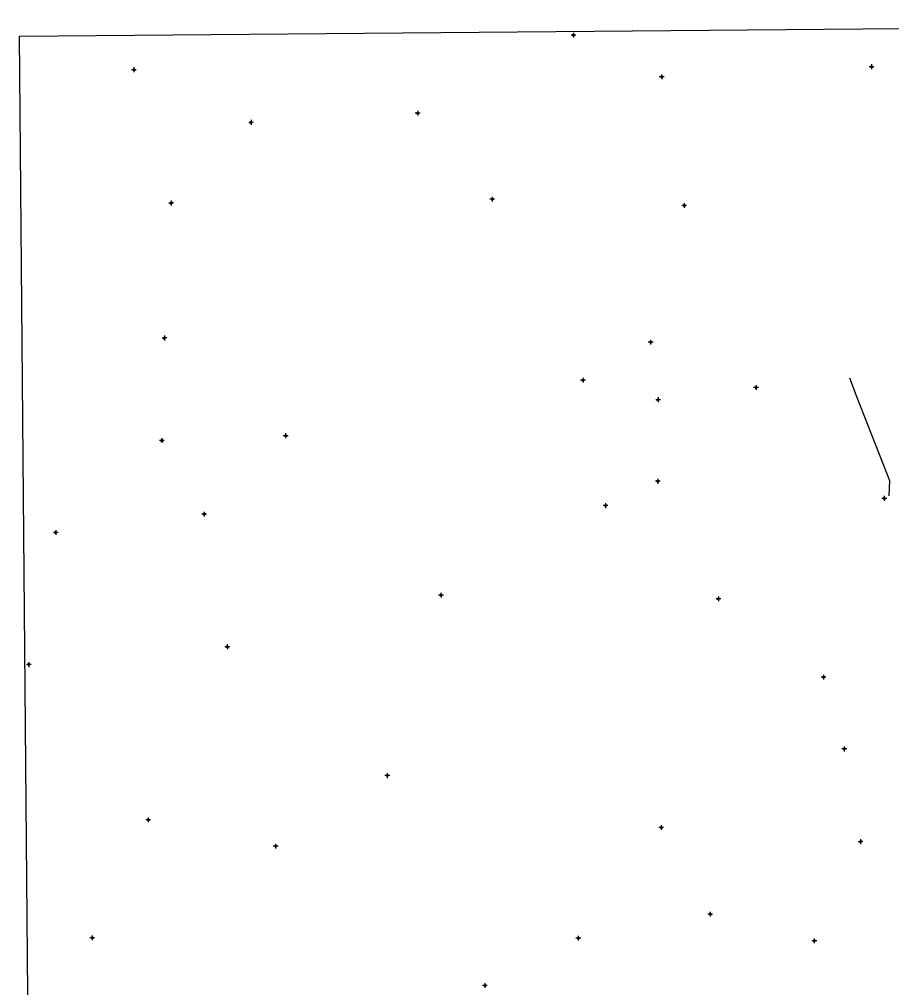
# Model space of a CAD drawing. Extents: x 551068 to 551573, y 1837995 to 1838500.
# Drawn here: x 551068.3 to 551296.2, y 1838246.8 to 1838499.6 of the extents above; entities that cross this region are included whole.
import ezdxf

# ---------------------------------------------------------------- set-up
doc = ezdxf.new("R2010")
doc.units = 0
for name, color, linetype in [('Level 11', 7, 'Continuous'), ('Level 34', 7, 'Continuous'), ('Level 63', 7, 'Continuous')]:
    doc.layers.add(name, color=color, linetype=linetype)

msp = doc.modelspace()

# ---------------------------------------------------------------- linework, layer by layer
at = {"layer": 'Level 11'}
for p, q in [((551212.57, 1838495.45), (551212.25, 1838495.44)), ((551212.57, 1838495.45), (551212.25, 1838495.44)), ((551212.57, 1838495.45), (551212.25, 1838495.44)), ((551212.88, 1838495.76), (551212.57, 1838495.45)), ((551212.88, 1838495.76), (551212.57, 1838495.45)), ((551212.88, 1838495.76), (551212.57, 1838495.45)), ((551212.57, 1838495.45), (551212.88, 1838495.14)), ((551212.57, 1838495.45), (551212.88, 1838495.14)), ((551212.57, 1838495.45), (551212.88, 1838495.14)), ((551212.87, 1838496.07), (551212.88, 1838495.76)), ((551212.87, 1838496.07), (551212.88, 1838495.76)), ((551212.87, 1838496.07), (551212.88, 1838495.76)), ((551213.19, 1838495.45), (551212.88, 1838495.76)), ((551213.19, 1838495.45), (551212.88, 1838495.76)), ((551213.19, 1838495.45), (551212.88, 1838495.76)), ((551212.88, 1838495.14), (551213.19, 1838495.45)), ((551212.88, 1838495.14), (551213.19, 1838495.45)), ((551212.88, 1838495.14), (551213.19, 1838495.45)), ((551212.88, 1838495.14), (551212.89, 1838494.83)), ((551212.88, 1838495.14), (551212.89, 1838494.83)), ((551212.88, 1838495.14), (551212.89, 1838494.83)), ((551213.51, 1838495.46), (551213.19, 1838495.45)), ((551213.51, 1838495.46), (551213.19, 1838495.45)), ((551213.51, 1838495.46), (551213.19, 1838495.45)), ((551097.87, 1838486.46), (551097.56, 1838486.45)), ((551097.87, 1838486.46), (551097.56, 1838486.45)), ((551097.87, 1838486.46), (551097.56, 1838486.45)), ((551098.17, 1838486.77), (551097.87, 1838486.46)), ((551098.17, 1838486.77), (551097.87, 1838486.46)), ((551098.17, 1838486.77), (551097.87, 1838486.46)), ((551097.87, 1838486.46), (551098.18, 1838486.15)), ((551097.87, 1838486.46), (551098.18, 1838486.15)), ((551097.87, 1838486.46), (551098.18, 1838486.15)), ((551098.17, 1838487.09), (551098.17, 1838486.77)), ((551098.17, 1838487.09), (551098.17, 1838486.77)), ((551098.17, 1838487.09), (551098.17, 1838486.77)), ((551098.49, 1838486.46), (551098.17, 1838486.77)), ((551098.49, 1838486.46), (551098.17, 1838486.77)), ((551098.49, 1838486.46), (551098.17, 1838486.77)), ((551098.18, 1838486.15), (551098.49, 1838486.46)), ((551098.18, 1838486.15), (551098.49, 1838486.46)), ((551098.18, 1838486.15), (551098.49, 1838486.46)), ((551098.8, 1838486.47), (551098.49, 1838486.46)), ((551098.8, 1838486.47), (551098.49, 1838486.46)), ((551098.8, 1838486.47), (551098.49, 1838486.46)), ((551290.37, 1838487.24), (551290.06, 1838487.24)), ((551290.37, 1838487.24), (551290.06, 1838487.24)), ((551290.37, 1838487.24), (551290.06, 1838487.24)), ((551290.68, 1838487.55), (551290.37, 1838487.24)), ((551290.68, 1838487.55), (551290.37, 1838487.24)), ((551290.68, 1838487.55), (551290.37, 1838487.24)), ((551290.37, 1838487.24), (551290.69, 1838486.93)), ((551290.37, 1838487.24), (551290.69, 1838486.93)), ((551290.37, 1838487.24), (551290.69, 1838486.93)), ((551290.68, 1838487.87), (551290.68, 1838487.55)), ((551290.68, 1838487.87), (551290.68, 1838487.55)), ((551290.68, 1838487.87), (551290.68, 1838487.55)), ((551290.99, 1838487.24), (551290.68, 1838487.55)), ((551290.99, 1838487.24), (551290.68, 1838487.55)), ((551290.99, 1838487.24), (551290.68, 1838487.55)), ((551290.69, 1838486.93), (551290.99, 1838487.24)), ((551290.69, 1838486.93), (551290.99, 1838487.24)), ((551290.69, 1838486.93), (551290.99, 1838487.24)), ((551290.69, 1838486.93), (551290.69, 1838486.61)), ((551290.69, 1838486.93), (551290.69, 1838486.61)), ((551290.69, 1838486.93), (551290.69, 1838486.61)), ((551291.3, 1838487.25), (551290.99, 1838487.24)), ((551291.3, 1838487.25), (551290.99, 1838487.24)), ((551291.3, 1838487.25), (551290.99, 1838487.24)), ((551098.18, 1838486.15), (551098.18, 1838485.83)), ((551098.18, 1838486.15), (551098.18, 1838485.83)), ((551098.18, 1838486.15), (551098.18, 1838485.83)), ((551235.59, 1838484.59), (551235.28, 1838484.59)), ((551235.59, 1838484.59), (551235.28, 1838484.59)), ((551235.59, 1838484.59), (551235.28, 1838484.59)), ((551235.9, 1838484.9), (551235.59, 1838484.59)), ((551235.9, 1838484.9), (551235.59, 1838484.59)), ((551235.9, 1838484.9), (551235.59, 1838484.59)), ((551235.59, 1838484.59), (551235.9, 1838484.28)), ((551235.59, 1838484.59), (551235.9, 1838484.28)), ((551235.59, 1838484.59), (551235.9, 1838484.28)), ((551235.89, 1838485.21), (551235.9, 1838484.9)), ((551235.89, 1838485.21), (551235.9, 1838484.9)), ((551235.89, 1838485.21), (551235.9, 1838484.9)), ((551236.21, 1838484.6), (551235.9, 1838484.9)), ((551236.21, 1838484.6), (551235.9, 1838484.9)), ((551236.21, 1838484.6), (551235.9, 1838484.9)), ((551235.9, 1838484.28), (551236.21, 1838484.6)), ((551235.9, 1838484.28), (551236.21, 1838484.6)), ((551235.9, 1838484.28), (551236.21, 1838484.6)), ((551235.9, 1838484.28), (551235.9, 1838483.97)), ((551235.9, 1838484.28), (551235.9, 1838483.97)), ((551235.9, 1838484.28), (551235.9, 1838483.97)), ((551236.52, 1838484.6), (551236.21, 1838484.6)), ((551236.52, 1838484.6), (551236.21, 1838484.6)), ((551236.52, 1838484.6), (551236.21, 1838484.6)), ((551171.94, 1838475.15), (551171.62, 1838475.14)), ((551171.94, 1838475.15), (551171.62, 1838475.14)), ((551171.94, 1838475.15), (551171.62, 1838475.14)), ((551172.24, 1838475.46), (551171.94, 1838475.15)), ((551172.24, 1838475.46), (551171.94, 1838475.15)), ((551172.24, 1838475.46), (551171.94, 1838475.15)), ((551171.94, 1838475.15), (551172.25, 1838474.84)), ((551171.94, 1838475.15), (551172.25, 1838474.84)), ((551171.94, 1838475.15), (551172.25, 1838474.84)), ((551172.24, 1838475.78), (551172.24, 1838475.46)), ((551172.24, 1838475.78), (551172.24, 1838475.46)), ((551172.24, 1838475.78), (551172.24, 1838475.46)), ((551172.56, 1838475.15), (551172.24, 1838475.46)), ((551172.56, 1838475.15), (551172.24, 1838475.46)), ((551172.56, 1838475.15), (551172.24, 1838475.46)), ((551172.25, 1838474.84), (551172.56, 1838475.15)), ((551172.25, 1838474.84), (551172.56, 1838475.15)), ((551172.25, 1838474.84), (551172.56, 1838475.15)), ((551172.25, 1838474.84), (551172.25, 1838474.52)), ((551172.25, 1838474.84), (551172.25, 1838474.52)), ((551172.25, 1838474.84), (551172.25, 1838474.52)), ((551172.88, 1838475.16), (551172.56, 1838475.15)), ((551172.88, 1838475.16), (551172.56, 1838475.15)), ((551172.88, 1838475.16), (551172.56, 1838475.15)), ((551128.47, 1838472.73), (551128.15, 1838472.72)), ((551128.47, 1838472.73), (551128.15, 1838472.72)), ((551128.47, 1838472.73), (551128.15, 1838472.72)), ((551128.78, 1838473.04), (551128.47, 1838472.73)), ((551128.78, 1838473.04), (551128.47, 1838472.73)), ((551128.78, 1838473.04), (551128.47, 1838472.73)), ((551128.47, 1838472.73), (551128.78, 1838472.42)), ((551128.47, 1838472.73), (551128.78, 1838472.42)), ((551128.47, 1838472.73), (551128.78, 1838472.42)), ((551128.77, 1838473.36), (551128.78, 1838473.04)), ((551128.77, 1838473.36), (551128.78, 1838473.04)), ((551128.77, 1838473.36), (551128.78, 1838473.04)), ((551129.09, 1838472.73), (551128.78, 1838473.04)), ((551129.09, 1838472.73), (551128.78, 1838473.04)), ((551129.09, 1838472.73), (551128.78, 1838473.04)), ((551128.78, 1838472.42), (551129.09, 1838472.73)), ((551128.78, 1838472.42), (551129.09, 1838472.73)), ((551128.78, 1838472.42), (551129.09, 1838472.73)), ((551128.78, 1838472.42), (551128.78, 1838472.1)), ((551128.78, 1838472.42), (551128.78, 1838472.1)), ((551128.78, 1838472.42), (551128.78, 1838472.1)), ((551129.41, 1838472.74), (551129.09, 1838472.73)), ((551129.41, 1838472.74), (551129.09, 1838472.73)), ((551129.41, 1838472.74), (551129.09, 1838472.73)), ((551107.61, 1838451.69), (551107.3, 1838451.69)), ((551107.61, 1838451.69), (551107.3, 1838451.69)), ((551107.61, 1838451.69), (551107.3, 1838451.69)), ((551107.91, 1838452), (551107.61, 1838451.69)), ((551107.91, 1838452), (551107.61, 1838451.69)), ((551107.91, 1838452), (551107.61, 1838451.69)), ((551107.61, 1838451.69), (551107.92, 1838451.38)), ((551107.61, 1838451.69), (551107.92, 1838451.38)), ((551107.61, 1838451.69), (551107.92, 1838451.38)), ((551107.91, 1838452.32), (551107.91, 1838452)), ((551107.91, 1838452.32), (551107.91, 1838452)), ((551107.91, 1838452.32), (551107.91, 1838452)), ((551108.23, 1838451.7), (551107.91, 1838452)), ((551108.23, 1838451.7), (551107.91, 1838452)), ((551108.23, 1838451.7), (551107.91, 1838452)), ((551107.92, 1838451.38), (551108.23, 1838451.7)), ((551107.92, 1838451.38), (551108.23, 1838451.7)), ((551107.92, 1838451.38), (551108.23, 1838451.7)), ((551107.92, 1838451.38), (551107.92, 1838451.06)), ((551107.92, 1838451.38), (551107.92, 1838451.06)), ((551107.92, 1838451.38), (551107.92, 1838451.06)), ((551108.54, 1838451.7), (551108.23, 1838451.7)), ((551108.54, 1838451.7), (551108.23, 1838451.7)), ((551108.54, 1838451.7), (551108.23, 1838451.7)), ((551191.37, 1838452.67), (551191.05, 1838452.67)), ((551191.37, 1838452.67), (551191.05, 1838452.67)), ((551191.37, 1838452.67), (551191.05, 1838452.67)), ((551191.68, 1838452.98), (551191.37, 1838452.67)), ((551191.68, 1838452.98), (551191.37, 1838452.67)), ((551191.68, 1838452.98), (551191.37, 1838452.67)), ((551191.37, 1838452.67), (551191.68, 1838452.37)), ((551191.37, 1838452.67), (551191.68, 1838452.37)), ((551191.37, 1838452.67), (551191.68, 1838452.37)), ((551191.67, 1838453.29), (551191.68, 1838452.98)), ((551191.67, 1838453.29), (551191.68, 1838452.98)), ((551191.67, 1838453.29), (551191.68, 1838452.98)), ((551191.99, 1838452.68), (551191.68, 1838452.98)), ((551191.99, 1838452.68), (551191.68, 1838452.98)), ((551191.99, 1838452.68), (551191.68, 1838452.98)), ((551191.68, 1838452.37), (551191.99, 1838452.68)), ((551191.68, 1838452.37), (551191.99, 1838452.68)), ((551191.68, 1838452.37), (551191.99, 1838452.68)), ((551191.68, 1838452.37), (551191.68, 1838452.06)), ((551191.68, 1838452.37), (551191.68, 1838452.06)), ((551191.68, 1838452.37), (551191.68, 1838452.06)), ((551192.31, 1838452.68), (551191.99, 1838452.68)), ((551192.31, 1838452.68), (551191.99, 1838452.68)), ((551192.31, 1838452.68), (551191.99, 1838452.68)), ((551241.47, 1838451.06), (551241.15, 1838451.06)), ((551241.47, 1838451.06), (551241.15, 1838451.06)), ((551241.47, 1838451.06), (551241.15, 1838451.06)), ((551241.78, 1838451.37), (551241.47, 1838451.06)), ((551241.78, 1838451.37), (551241.47, 1838451.06)), ((551241.78, 1838451.37), (551241.47, 1838451.06)), ((551241.47, 1838451.06), (551241.78, 1838450.75)), ((551241.47, 1838451.06), (551241.78, 1838450.75)), ((551241.47, 1838451.06), (551241.78, 1838450.75)), ((551241.78, 1838451.69), (551241.78, 1838451.37)), ((551241.78, 1838451.69), (551241.78, 1838451.37)), ((551241.78, 1838451.69), (551241.78, 1838451.37)), ((551242.09, 1838451.07), (551241.78, 1838451.37)), ((551242.09, 1838451.07), (551241.78, 1838451.37)), ((551242.09, 1838451.07), (551241.78, 1838451.37)), ((551241.78, 1838450.75), (551242.09, 1838451.07)), ((551241.78, 1838450.75), (551242.09, 1838451.07)), ((551241.78, 1838450.75), (551242.09, 1838451.07)), ((551242.41, 1838451.07), (551242.09, 1838451.07)), ((551242.41, 1838451.07), (551242.09, 1838451.07)), ((551242.41, 1838451.07), (551242.09, 1838451.07)), ((551241.78, 1838450.75), (551241.79, 1838450.43)), ((551241.78, 1838450.75), (551241.79, 1838450.43)), ((551241.78, 1838450.75), (551241.79, 1838450.43)), ((551105.85, 1838416.48), (551105.53, 1838416.48)), ((551105.85, 1838416.48), (551105.53, 1838416.48)), ((551105.85, 1838416.48), (551105.53, 1838416.48)), ((551106.15, 1838416.8), (551105.85, 1838416.48)), ((551106.15, 1838416.8), (551105.85, 1838416.48)), ((551106.15, 1838416.8), (551105.85, 1838416.48)), ((551105.85, 1838416.48), (551106.16, 1838416.18)), ((551105.85, 1838416.48), (551106.16, 1838416.18)), ((551105.85, 1838416.48), (551106.16, 1838416.18)), ((551106.15, 1838417.12), (551106.15, 1838416.8)), ((551106.15, 1838417.12), (551106.15, 1838416.8)), ((551106.15, 1838417.12), (551106.15, 1838416.8)), ((551106.47, 1838416.49), (551106.15, 1838416.8)), ((551106.47, 1838416.49), (551106.15, 1838416.8)), ((551106.47, 1838416.49), (551106.15, 1838416.8)), ((551106.16, 1838416.18), (551106.47, 1838416.49)), ((551106.16, 1838416.18), (551106.47, 1838416.49)), ((551106.16, 1838416.18), (551106.47, 1838416.49)), ((551106.16, 1838416.18), (551106.16, 1838415.86)), ((551106.16, 1838416.18), (551106.16, 1838415.86)), ((551106.16, 1838416.18), (551106.16, 1838415.86)), ((551106.79, 1838416.49), (551106.47, 1838416.49)), ((551106.79, 1838416.49), (551106.47, 1838416.49)), ((551106.79, 1838416.49), (551106.47, 1838416.49)), ((551233.01, 1838415.72), (551232.7, 1838415.4)), ((551233.01, 1838415.72), (551232.7, 1838415.4)), ((551233.01, 1838415.72), (551232.7, 1838415.4)), ((551233.01, 1838416.03), (551233.01, 1838415.72)), ((551233.01, 1838416.03), (551233.01, 1838415.72)), ((551233.01, 1838416.03), (551233.01, 1838415.72)), ((551233.32, 1838415.41), (551233.01, 1838415.72)), ((551233.32, 1838415.41), (551233.01, 1838415.72)), ((551233.32, 1838415.41), (551233.01, 1838415.72)), ((551232.7, 1838415.4), (551232.38, 1838415.4)), ((551232.7, 1838415.4), (551232.38, 1838415.4)), ((551232.7, 1838415.4), (551232.38, 1838415.4)), ((551232.7, 1838415.4), (551233.02, 1838415.1)), ((551232.7, 1838415.4), (551233.02, 1838415.1)), ((551232.7, 1838415.4), (551233.02, 1838415.1)), ((551233.02, 1838415.1), (551233.32, 1838415.41)), ((551233.02, 1838415.1), (551233.32, 1838415.41)), ((551233.02, 1838415.1), (551233.32, 1838415.41)), ((551233.02, 1838415.1), (551233.02, 1838414.79)), ((551233.02, 1838415.1), (551233.02, 1838414.79)), ((551233.02, 1838415.1), (551233.02, 1838414.79)), ((551233.64, 1838415.41), (551233.32, 1838415.41)), ((551233.64, 1838415.41), (551233.32, 1838415.41)), ((551233.64, 1838415.41), (551233.32, 1838415.41)), ((551215.38, 1838405.82), (551215.08, 1838405.51)), ((551215.38, 1838405.82), (551215.08, 1838405.51)), ((551215.38, 1838405.82), (551215.08, 1838405.51)), ((551215.38, 1838406.13), (551215.38, 1838405.82)), ((551215.38, 1838406.13), (551215.38, 1838405.82)), ((551215.38, 1838406.13), (551215.38, 1838405.82)), ((551215.69, 1838405.52), (551215.38, 1838405.82)), ((551215.69, 1838405.52), (551215.38, 1838405.82)), ((551215.69, 1838405.52), (551215.38, 1838405.82)), ((551215.08, 1838405.51), (551214.76, 1838405.51)), ((551215.08, 1838405.51), (551214.76, 1838405.51)), ((551215.08, 1838405.51), (551214.76, 1838405.51)), ((551215.08, 1838405.51), (551215.39, 1838405.2)), ((551215.08, 1838405.51), (551215.39, 1838405.2)), ((551215.08, 1838405.51), (551215.39, 1838405.2)), ((551215.39, 1838405.2), (551215.69, 1838405.52)), ((551215.39, 1838405.2), (551215.69, 1838405.52)), ((551215.39, 1838405.2), (551215.69, 1838405.52)), ((551215.39, 1838405.2), (551215.39, 1838404.89)), ((551215.39, 1838405.2), (551215.39, 1838404.89)), ((551215.39, 1838405.2), (551215.39, 1838404.89)), ((551216.01, 1838405.52), (551215.69, 1838405.52)), ((551216.01, 1838405.52), (551215.69, 1838405.52)), ((551216.01, 1838405.52), (551215.69, 1838405.52)), ((551260.21, 1838403.57), (551259.9, 1838403.56)), ((551260.21, 1838403.57), (551259.9, 1838403.56)), ((551260.21, 1838403.57), (551259.9, 1838403.56)), ((551260.52, 1838403.88), (551260.21, 1838403.57)), ((551260.52, 1838403.88), (551260.21, 1838403.57)), ((551260.52, 1838403.88), (551260.21, 1838403.57)), ((551260.21, 1838403.57), (551260.52, 1838403.26)), ((551260.21, 1838403.57), (551260.52, 1838403.26)), ((551260.21, 1838403.57), (551260.52, 1838403.26)), ((551260.52, 1838404.19), (551260.52, 1838403.88)), ((551260.52, 1838404.19), (551260.52, 1838403.88)), ((551260.52, 1838404.19), (551260.52, 1838403.88)), ((551260.83, 1838403.57), (551260.52, 1838403.88)), ((551260.83, 1838403.57), (551260.52, 1838403.88)), ((551260.83, 1838403.57), (551260.52, 1838403.88)), ((551260.52, 1838403.26), (551260.83, 1838403.57)), ((551260.52, 1838403.26), (551260.83, 1838403.57)), ((551260.52, 1838403.26), (551260.83, 1838403.57)), ((551260.52, 1838403.26), (551260.53, 1838402.95)), ((551260.52, 1838403.26), (551260.53, 1838402.95)), ((551260.52, 1838403.26), (551260.53, 1838402.95)), ((551261.14, 1838403.57), (551260.83, 1838403.57)), ((551261.14, 1838403.57), (551260.83, 1838403.57)), ((551261.14, 1838403.57), (551260.83, 1838403.57)), ((551234.95, 1838400.7), (551234.65, 1838400.38)), ((551234.95, 1838400.7), (551234.65, 1838400.38)), ((551234.95, 1838400.7), (551234.65, 1838400.38)), ((551234.95, 1838401.01), (551234.95, 1838400.7)), ((551234.95, 1838401.01), (551234.95, 1838400.7)), ((551234.95, 1838401.01), (551234.95, 1838400.7)), ((551235.26, 1838400.39), (551234.95, 1838400.7)), ((551235.26, 1838400.39), (551234.95, 1838400.7)), ((551235.26, 1838400.39), (551234.95, 1838400.7)), ((551234.65, 1838400.38), (551234.34, 1838400.38)), ((551234.65, 1838400.38), (551234.34, 1838400.38)), ((551234.65, 1838400.38), (551234.34, 1838400.38)), ((551234.65, 1838400.38), (551234.96, 1838400.08)), ((551234.65, 1838400.38), (551234.96, 1838400.08)), ((551234.65, 1838400.38), (551234.96, 1838400.08)), ((551234.96, 1838400.08), (551235.26, 1838400.39)), ((551234.96, 1838400.08), (551235.26, 1838400.39)), ((551234.96, 1838400.08), (551235.26, 1838400.39)), ((551234.96, 1838400.08), (551234.96, 1838399.77)), ((551234.96, 1838400.08), (551234.96, 1838399.77)), ((551234.96, 1838400.08), (551234.96, 1838399.77)), ((551235.57, 1838400.39), (551235.26, 1838400.39)), ((551235.57, 1838400.39), (551235.26, 1838400.39)), ((551235.57, 1838400.39), (551235.26, 1838400.39)), ((551105.47, 1838390.4), (551105.48, 1838390.09)), ((551105.47, 1838390.4), (551105.48, 1838390.09)), ((551105.47, 1838390.4), (551105.48, 1838390.09)), ((551137.48, 1838391.01), (551137.16, 1838391)), ((551137.48, 1838391.01), (551137.16, 1838391)), ((551137.48, 1838391.01), (551137.16, 1838391)), ((551137.79, 1838391.32), (551137.48, 1838391.01)), ((551137.79, 1838391.32), (551137.48, 1838391.01)), ((551137.79, 1838391.32), (551137.48, 1838391.01)), ((551137.48, 1838391.01), (551137.79, 1838390.7)), ((551137.48, 1838391.01), (551137.79, 1838390.7)), ((551137.48, 1838391.01), (551137.79, 1838390.7)), ((551137.79, 1838391.64), (551137.79, 1838391.32)), ((551137.79, 1838391.64), (551137.79, 1838391.32)), ((551137.79, 1838391.64), (551137.79, 1838391.32)), ((551138.1, 1838391.01), (551137.79, 1838391.32)), ((551138.1, 1838391.01), (551137.79, 1838391.32)), ((551138.1, 1838391.01), (551137.79, 1838391.32)), ((551137.79, 1838390.7), (551138.1, 1838391.01)), ((551137.79, 1838390.7), (551138.1, 1838391.01)), ((551137.79, 1838390.7), (551138.1, 1838391.01)), ((551137.79, 1838390.7), (551137.8, 1838390.38)), ((551137.79, 1838390.7), (551137.8, 1838390.38)), ((551137.79, 1838390.7), (551137.8, 1838390.38)), ((551138.42, 1838391.01), (551138.1, 1838391.01)), ((551138.42, 1838391.01), (551138.1, 1838391.01)), ((551138.42, 1838391.01), (551138.1, 1838391.01)), ((551105.17, 1838389.77), (551104.86, 1838389.77)), ((551105.17, 1838389.77), (551104.86, 1838389.77)), ((551105.17, 1838389.77), (551104.86, 1838389.77)), ((551105.48, 1838390.09), (551105.17, 1838389.77)), ((551105.48, 1838390.09), (551105.17, 1838389.77)), ((551105.48, 1838390.09), (551105.17, 1838389.77)), ((551105.17, 1838389.77), (551105.48, 1838389.47)), ((551105.17, 1838389.77), (551105.48, 1838389.47)), ((551105.17, 1838389.77), (551105.48, 1838389.47)), ((551105.79, 1838389.78), (551105.48, 1838390.09)), ((551105.79, 1838389.78), (551105.48, 1838390.09)), ((551105.79, 1838389.78), (551105.48, 1838390.09)), ((551105.48, 1838389.47), (551105.79, 1838389.78)), ((551105.48, 1838389.47), (551105.79, 1838389.78)), ((551105.48, 1838389.47), (551105.79, 1838389.78)), ((551105.48, 1838389.47), (551105.48, 1838389.16)), ((551105.48, 1838389.47), (551105.48, 1838389.16)), ((551105.48, 1838389.47), (551105.48, 1838389.16)), ((551106.1, 1838389.78), (551105.79, 1838389.78)), ((551106.1, 1838389.78), (551105.79, 1838389.78)), ((551106.1, 1838389.78), (551105.79, 1838389.78)), ((551234.59, 1838379.1), (551234.28, 1838379.1)), ((551234.59, 1838379.1), (551234.28, 1838379.1)), ((551234.59, 1838379.1), (551234.28, 1838379.1)), ((551234.9, 1838379.41), (551234.59, 1838379.1)), ((551234.9, 1838379.41), (551234.59, 1838379.1)), ((551234.9, 1838379.41), (551234.59, 1838379.1)), ((551234.59, 1838379.1), (551234.9, 1838378.79)), ((551234.59, 1838379.1), (551234.9, 1838378.79)), ((551234.59, 1838379.1), (551234.9, 1838378.79)), ((551234.9, 1838379.73), (551234.9, 1838379.41)), ((551234.9, 1838379.73), (551234.9, 1838379.41)), ((551234.9, 1838379.73), (551234.9, 1838379.41)), ((551235.21, 1838379.1), (551234.9, 1838379.41)), ((551235.21, 1838379.1), (551234.9, 1838379.41)), ((551235.21, 1838379.1), (551234.9, 1838379.41)), ((551234.9, 1838378.79), (551235.21, 1838379.1)), ((551234.9, 1838378.79), (551235.21, 1838379.1)), ((551234.9, 1838378.79), (551235.21, 1838379.1)), ((551234.9, 1838378.79), (551234.91, 1838378.47)), ((551234.9, 1838378.79), (551234.91, 1838378.47)), ((551234.9, 1838378.79), (551234.91, 1838378.47)), ((551235.52, 1838379.11), (551235.21, 1838379.1)), ((551235.52, 1838379.11), (551235.21, 1838379.1)), ((551235.52, 1838379.11), (551235.21, 1838379.1)), ((551293.97, 1838375.29), (551293.97, 1838374.97)), ((551293.97, 1838375.29), (551293.97, 1838374.97)), ((551293.97, 1838375.29), (551293.97, 1838374.97)), ((551220.95, 1838372.76), (551220.64, 1838372.76)), ((551220.95, 1838372.76), (551220.64, 1838372.76)), ((551220.95, 1838372.76), (551220.64, 1838372.76)), ((551221.26, 1838373.07), (551220.95, 1838372.76)), ((551221.26, 1838373.07), (551220.95, 1838372.76)), ((551221.26, 1838373.07), (551220.95, 1838372.76)), ((551220.95, 1838372.76), (551221.26, 1838372.45)), ((551220.95, 1838372.76), (551221.26, 1838372.45)), ((551220.95, 1838372.76), (551221.26, 1838372.45)), ((551221.25, 1838373.39), (551221.26, 1838373.07)), ((551221.25, 1838373.39), (551221.26, 1838373.07)), ((551221.25, 1838373.39), (551221.26, 1838373.07)), ((551221.57, 1838372.77), (551221.26, 1838373.07)), ((551221.57, 1838372.77), (551221.26, 1838373.07)), ((551221.57, 1838372.77), (551221.26, 1838373.07)), ((551221.26, 1838372.45), (551221.57, 1838372.77)), ((551221.26, 1838372.45), (551221.57, 1838372.77)), ((551221.26, 1838372.45), (551221.57, 1838372.77)), ((551221.88, 1838372.77), (551221.57, 1838372.77)), ((551221.88, 1838372.77), (551221.57, 1838372.77)), ((551221.88, 1838372.77), (551221.57, 1838372.77)), ((551293.67, 1838374.66), (551293.35, 1838374.65)), ((551293.67, 1838374.66), (551293.35, 1838374.65)), ((551293.67, 1838374.66), (551293.35, 1838374.65)), ((551293.97, 1838374.97), (551293.67, 1838374.66)), ((551293.97, 1838374.97), (551293.67, 1838374.66)), ((551293.97, 1838374.97), (551293.67, 1838374.66)), ((551293.67, 1838374.66), (551293.98, 1838374.35)), ((551293.67, 1838374.66), (551293.98, 1838374.35)), ((551293.67, 1838374.66), (551293.98, 1838374.35)), ((551294.29, 1838374.66), (551293.97, 1838374.97)), ((551294.29, 1838374.66), (551293.97, 1838374.97)), ((551294.29, 1838374.66), (551293.97, 1838374.97)), ((551293.98, 1838374.35), (551294.29, 1838374.66)), ((551293.98, 1838374.35), (551294.29, 1838374.66)), ((551293.98, 1838374.35), (551294.29, 1838374.66)), ((551293.98, 1838374.35), (551293.98, 1838374.03)), ((551293.98, 1838374.35), (551293.98, 1838374.03)), ((551293.98, 1838374.35), (551293.98, 1838374.03)), ((551294.61, 1838374.66), (551294.29, 1838374.66)), ((551294.61, 1838374.66), (551294.29, 1838374.66)), ((551294.61, 1838374.66), (551294.29, 1838374.66)), ((551116.22, 1838370.53), (551115.9, 1838370.52)), ((551116.22, 1838370.53), (551115.9, 1838370.52)), ((551116.22, 1838370.53), (551115.9, 1838370.52)), ((551116.53, 1838370.84), (551116.22, 1838370.53)), ((551116.53, 1838370.84), (551116.22, 1838370.53)), ((551116.53, 1838370.84), (551116.22, 1838370.53)), ((551116.22, 1838370.53), (551116.54, 1838370.22)), ((551116.22, 1838370.53), (551116.54, 1838370.22)), ((551116.22, 1838370.53), (551116.54, 1838370.22)), ((551116.53, 1838371.16), (551116.53, 1838370.84)), ((551116.53, 1838371.16), (551116.53, 1838370.84)), ((551116.53, 1838371.16), (551116.53, 1838370.84)), ((551116.84, 1838370.53), (551116.53, 1838370.84)), ((551116.84, 1838370.53), (551116.53, 1838370.84)), ((551116.84, 1838370.53), (551116.53, 1838370.84)), ((551116.54, 1838370.22), (551116.84, 1838370.53)), ((551116.54, 1838370.22), (551116.84, 1838370.53)), ((551116.54, 1838370.22), (551116.84, 1838370.53)), ((551116.54, 1838370.22), (551116.54, 1838369.9)), ((551116.54, 1838370.22), (551116.54, 1838369.9)), ((551116.54, 1838370.22), (551116.54, 1838369.9)), ((551117.16, 1838370.53), (551116.84, 1838370.53)), ((551117.16, 1838370.53), (551116.84, 1838370.53)), ((551117.16, 1838370.53), (551116.84, 1838370.53)), ((551221.26, 1838372.45), (551221.27, 1838372.13)), ((551221.26, 1838372.45), (551221.27, 1838372.13)), ((551221.26, 1838372.45), (551221.27, 1838372.13)), ((551077.5, 1838365.76), (551077.18, 1838365.76)), ((551077.5, 1838365.76), (551077.18, 1838365.76)), ((551077.5, 1838365.76), (551077.18, 1838365.76)), ((551077.8, 1838366.07), (551077.5, 1838365.76)), ((551077.8, 1838366.07), (551077.5, 1838365.76)), ((551077.8, 1838366.07), (551077.5, 1838365.76)), ((551077.5, 1838365.76), (551077.81, 1838365.45)), ((551077.5, 1838365.76), (551077.81, 1838365.45)), ((551077.5, 1838365.76), (551077.81, 1838365.45)), ((551077.8, 1838366.38), (551077.8, 1838366.07)), ((551077.8, 1838366.38), (551077.8, 1838366.07)), ((551077.8, 1838366.38), (551077.8, 1838366.07)), ((551078.12, 1838365.76), (551077.8, 1838366.07)), ((551078.12, 1838365.76), (551077.8, 1838366.07)), ((551078.12, 1838365.76), (551077.8, 1838366.07)), ((551077.81, 1838365.45), (551078.12, 1838365.76)), ((551077.81, 1838365.45), (551078.12, 1838365.76)), ((551077.81, 1838365.45), (551078.12, 1838365.76)), ((551077.81, 1838365.45), (551077.81, 1838365.14)), ((551077.81, 1838365.45), (551077.81, 1838365.14)), ((551077.81, 1838365.45), (551077.81, 1838365.14)), ((551078.44, 1838365.77), (551078.12, 1838365.76)), ((551078.44, 1838365.77), (551078.12, 1838365.76)), ((551078.44, 1838365.77), (551078.12, 1838365.76)), ((551178.32, 1838350.06), (551178.32, 1838349.75)), ((551178.32, 1838350.06), (551178.32, 1838349.75)), ((551178.32, 1838350.06), (551178.32, 1838349.75)), ((551178.01, 1838349.44), (551177.69, 1838349.44)), ((551178.01, 1838349.44), (551177.69, 1838349.44)), ((551178.01, 1838349.44), (551177.69, 1838349.44)), ((551178.32, 1838349.75), (551178.01, 1838349.44)), ((551178.32, 1838349.75), (551178.01, 1838349.44)), ((551178.32, 1838349.75), (551178.01, 1838349.44)), ((551178.01, 1838349.44), (551178.33, 1838349.13)), ((551178.01, 1838349.44), (551178.33, 1838349.13)), ((551178.01, 1838349.44), (551178.33, 1838349.13)), ((551178.63, 1838349.45), (551178.32, 1838349.75)), ((551178.63, 1838349.45), (551178.32, 1838349.75)), ((551178.63, 1838349.45), (551178.32, 1838349.75)), ((551178.33, 1838349.13), (551178.63, 1838349.45)), ((551178.33, 1838349.13), (551178.63, 1838349.45)), ((551178.33, 1838349.13), (551178.63, 1838349.45)), ((551178.33, 1838349.13), (551178.33, 1838348.82)), ((551178.33, 1838349.13), (551178.33, 1838348.82)), ((551178.33, 1838349.13), (551178.33, 1838348.82)), ((551178.95, 1838349.45), (551178.63, 1838349.45)), ((551178.95, 1838349.45), (551178.63, 1838349.45)), ((551178.95, 1838349.45), (551178.63, 1838349.45)), ((551250.41, 1838348.45), (551250.09, 1838348.45)), ((551250.41, 1838348.45), (551250.09, 1838348.45)), ((551250.41, 1838348.45), (551250.09, 1838348.45)), ((551250.71, 1838348.77), (551250.41, 1838348.45)), ((551250.71, 1838348.77), (551250.41, 1838348.45)), ((551250.71, 1838348.77), (551250.41, 1838348.45)), ((551250.41, 1838348.45), (551250.72, 1838348.15)), ((551250.41, 1838348.45), (551250.72, 1838348.15)), ((551250.41, 1838348.45), (551250.72, 1838348.15)), ((551250.71, 1838349.08), (551250.71, 1838348.77)), ((551250.71, 1838349.08), (551250.71, 1838348.77)), ((551250.71, 1838349.08), (551250.71, 1838348.77)), ((551251.02, 1838348.46), (551250.71, 1838348.77)), ((551251.02, 1838348.46), (551250.71, 1838348.77)), ((551251.02, 1838348.46), (551250.71, 1838348.77)), ((551250.72, 1838348.15), (551251.02, 1838348.46)), ((551250.72, 1838348.15), (551251.02, 1838348.46)), ((551250.72, 1838348.15), (551251.02, 1838348.46)), ((551250.72, 1838348.15), (551250.72, 1838347.84)), ((551250.72, 1838348.15), (551250.72, 1838347.84)), ((551250.72, 1838348.15), (551250.72, 1838347.84)), ((551251.34, 1838348.46), (551251.02, 1838348.46)), ((551251.34, 1838348.46), (551251.02, 1838348.46)), ((551251.34, 1838348.46), (551251.02, 1838348.46)), ((551122.27, 1838335.97), (551121.95, 1838335.96)), ((551122.27, 1838335.97), (551121.95, 1838335.96)), ((551122.27, 1838335.97), (551121.95, 1838335.96)), ((551122.57, 1838336.28), (551122.27, 1838335.97)), ((551122.57, 1838336.28), (551122.27, 1838335.97)), ((551122.57, 1838336.28), (551122.27, 1838335.97)), ((551122.27, 1838335.97), (551122.58, 1838335.66)), ((551122.27, 1838335.97), (551122.58, 1838335.66)), ((551122.27, 1838335.97), (551122.58, 1838335.66)), ((551122.57, 1838336.6), (551122.57, 1838336.28)), ((551122.57, 1838336.6), (551122.57, 1838336.28)), ((551122.57, 1838336.6), (551122.57, 1838336.28)), ((551122.89, 1838335.97), (551122.57, 1838336.28)), ((551122.89, 1838335.97), (551122.57, 1838336.28)), ((551122.89, 1838335.97), (551122.57, 1838336.28)), ((551122.58, 1838335.66), (551122.89, 1838335.97)), ((551122.58, 1838335.66), (551122.89, 1838335.97)), ((551122.58, 1838335.66), (551122.89, 1838335.97)), ((551122.58, 1838335.66), (551122.58, 1838335.34)), ((551122.58, 1838335.66), (551122.58, 1838335.34)), ((551122.58, 1838335.66), (551122.58, 1838335.34)), ((551123.21, 1838335.97), (551122.89, 1838335.97)), ((551123.21, 1838335.97), (551122.89, 1838335.97)), ((551123.21, 1838335.97), (551122.89, 1838335.97)), ((551070.46, 1838331.29), (551070.14, 1838331.28)), ((551070.46, 1838331.29), (551070.14, 1838331.28)), ((551070.46, 1838331.29), (551070.14, 1838331.28)), ((551070.77, 1838331.6), (551070.46, 1838331.29)), ((551070.77, 1838331.6), (551070.46, 1838331.29)), ((551070.77, 1838331.6), (551070.46, 1838331.29)), ((551070.46, 1838331.29), (551070.77, 1838330.98)), ((551070.46, 1838331.29), (551070.77, 1838330.98)), ((551070.46, 1838331.29), (551070.77, 1838330.98)), ((551070.76, 1838331.91), (551070.77, 1838331.6)), ((551070.76, 1838331.91), (551070.77, 1838331.6)), ((551070.76, 1838331.91), (551070.77, 1838331.6)), ((551071.08, 1838331.29), (551070.77, 1838331.6)), ((551071.08, 1838331.29), (551070.77, 1838331.6)), ((551071.08, 1838331.29), (551070.77, 1838331.6)), ((551070.77, 1838330.98), (551071.08, 1838331.29)), ((551070.77, 1838330.98), (551071.08, 1838331.29)), ((551070.77, 1838330.98), (551071.08, 1838331.29)), ((551070.77, 1838330.98), (551070.77, 1838330.67)), ((551070.77, 1838330.98), (551070.77, 1838330.67)), ((551070.77, 1838330.98), (551070.77, 1838330.67)), ((551071.4, 1838331.29), (551071.08, 1838331.29)), ((551071.4, 1838331.29), (551071.08, 1838331.29)), ((551071.4, 1838331.29), (551071.08, 1838331.29)), ((551277.83, 1838328.01), (551277.52, 1838328.01)), ((551277.83, 1838328.01), (551277.52, 1838328.01)), ((551277.83, 1838328.01), (551277.52, 1838328.01)), ((551278.13, 1838328.32), (551277.83, 1838328.01)), ((551278.13, 1838328.32), (551277.83, 1838328.01)), ((551278.13, 1838328.32), (551277.83, 1838328.01)), ((551277.83, 1838328.01), (551278.14, 1838327.7)), ((551277.83, 1838328.01), (551278.14, 1838327.7)), ((551277.83, 1838328.01), (551278.14, 1838327.7)), ((551278.13, 1838328.64), (551278.13, 1838328.32)), ((551278.13, 1838328.64), (551278.13, 1838328.32)), ((551278.13, 1838328.64), (551278.13, 1838328.32)), ((551278.45, 1838328.01), (551278.13, 1838328.32)), ((551278.45, 1838328.01), (551278.13, 1838328.32)), ((551278.45, 1838328.01), (551278.13, 1838328.32)), ((551278.14, 1838327.7), (551278.45, 1838328.01)), ((551278.14, 1838327.7), (551278.45, 1838328.01)), ((551278.14, 1838327.7), (551278.45, 1838328.01)), ((551278.14, 1838327.7), (551278.14, 1838327.38)), ((551278.14, 1838327.7), (551278.14, 1838327.38)), ((551278.14, 1838327.7), (551278.14, 1838327.38)), ((551278.76, 1838328.02), (551278.45, 1838328.01)), ((551278.76, 1838328.02), (551278.45, 1838328.01)), ((551278.76, 1838328.02), (551278.45, 1838328.01)), ((551283.55, 1838309.61), (551283.24, 1838309.3)), ((551283.55, 1838309.61), (551283.24, 1838309.3)), ((551283.55, 1838309.61), (551283.24, 1838309.3)), ((551283.54, 1838309.93), (551283.55, 1838309.61)), ((551283.54, 1838309.93), (551283.55, 1838309.61)), ((551283.54, 1838309.93), (551283.55, 1838309.61)), ((551283.86, 1838309.31), (551283.55, 1838309.61)), ((551283.86, 1838309.31), (551283.55, 1838309.61)), ((551283.86, 1838309.31), (551283.55, 1838309.61)), ((551283.24, 1838309.3), (551282.92, 1838309.3)), ((551283.24, 1838309.3), (551282.92, 1838309.3)), ((551283.24, 1838309.3), (551282.92, 1838309.3)), ((551283.24, 1838309.3), (551283.55, 1838308.99)), ((551283.24, 1838309.3), (551283.55, 1838308.99)), ((551283.24, 1838309.3), (551283.55, 1838308.99)), ((551283.55, 1838308.99), (551283.86, 1838309.31)), ((551283.55, 1838308.99), (551283.86, 1838309.31)), ((551283.55, 1838308.99), (551283.86, 1838309.31)), ((551283.55, 1838308.99), (551283.55, 1838308.67)), ((551283.55, 1838308.99), (551283.55, 1838308.67)), ((551283.55, 1838308.99), (551283.55, 1838308.67)), ((551284.18, 1838309.31), (551283.86, 1838309.31)), ((551284.18, 1838309.31), (551283.86, 1838309.31)), ((551284.18, 1838309.31), (551283.86, 1838309.31)), ((551164, 1838302.33), (551163.69, 1838302.33)), ((551164, 1838302.33), (551163.69, 1838302.33)), ((551164, 1838302.33), (551163.69, 1838302.33)), ((551164.31, 1838302.64), (551164, 1838302.33)), ((551164.31, 1838302.64), (551164, 1838302.33)), ((551164.31, 1838302.64), (551164, 1838302.33)), ((551164, 1838302.33), (551164.31, 1838302.02)), ((551164, 1838302.33), (551164.31, 1838302.02)), ((551164, 1838302.33), (551164.31, 1838302.02)), ((551164.3, 1838302.95), (551164.31, 1838302.64)), ((551164.3, 1838302.95), (551164.31, 1838302.64)), ((551164.3, 1838302.95), (551164.31, 1838302.64)), ((551164.62, 1838302.34), (551164.31, 1838302.64)), ((551164.62, 1838302.34), (551164.31, 1838302.64)), ((551164.62, 1838302.34), (551164.31, 1838302.64)), ((551164.31, 1838302.02), (551164.62, 1838302.34)), ((551164.31, 1838302.02), (551164.62, 1838302.34)), ((551164.31, 1838302.02), (551164.62, 1838302.34)), ((551164.31, 1838302.02), (551164.31, 1838301.71)), ((551164.31, 1838302.02), (551164.31, 1838301.71)), ((551164.31, 1838302.02), (551164.31, 1838301.71)), ((551164.93, 1838302.34), (551164.62, 1838302.34)), ((551164.93, 1838302.34), (551164.62, 1838302.34)), ((551164.93, 1838302.34), (551164.62, 1838302.34)), ((551101.61, 1838290.83), (551101.3, 1838290.82)), ((551101.61, 1838290.83), (551101.3, 1838290.82)), ((551101.61, 1838290.83), (551101.3, 1838290.82)), ((551101.92, 1838291.14), (551101.61, 1838290.83)), ((551101.92, 1838291.14), (551101.61, 1838290.83)), ((551101.92, 1838291.14), (551101.61, 1838290.83)), ((551101.61, 1838290.83), (551101.93, 1838290.52)), ((551101.61, 1838290.83), (551101.93, 1838290.52)), ((551101.61, 1838290.83), (551101.93, 1838290.52)), ((551101.92, 1838291.45), (551101.92, 1838291.14)), ((551101.92, 1838291.45), (551101.92, 1838291.14)), ((551101.92, 1838291.45), (551101.92, 1838291.14)), ((551102.23, 1838290.83), (551101.92, 1838291.14)), ((551102.23, 1838290.83), (551101.92, 1838291.14)), ((551102.23, 1838290.83), (551101.92, 1838291.14)), ((551101.93, 1838290.52), (551102.23, 1838290.83)), ((551101.93, 1838290.52), (551102.23, 1838290.83)), ((551101.93, 1838290.52), (551102.23, 1838290.83)), ((551101.93, 1838290.52), (551101.93, 1838290.21)), ((551101.93, 1838290.52), (551101.93, 1838290.21)), ((551101.93, 1838290.52), (551101.93, 1838290.21)), ((551102.54, 1838290.84), (551102.23, 1838290.83)), ((551102.54, 1838290.84), (551102.23, 1838290.83)), ((551102.54, 1838290.84), (551102.23, 1838290.83)), ((551235.77, 1838289.46), (551235.78, 1838289.15)), ((551235.77, 1838289.46), (551235.78, 1838289.15)), ((551235.77, 1838289.46), (551235.78, 1838289.15)), ((551235.47, 1838288.84), (551235.15, 1838288.83)), ((551235.47, 1838288.84), (551235.15, 1838288.83)), ((551235.47, 1838288.84), (551235.15, 1838288.83)), ((551235.78, 1838289.15), (551235.47, 1838288.84)), ((551235.78, 1838289.15), (551235.47, 1838288.84)), ((551235.78, 1838289.15), (551235.47, 1838288.84)), ((551235.47, 1838288.84), (551235.78, 1838288.53)), ((551235.47, 1838288.84), (551235.78, 1838288.53)), ((551235.47, 1838288.84), (551235.78, 1838288.53)), ((551236.09, 1838288.84), (551235.78, 1838289.15)), ((551236.09, 1838288.84), (551235.78, 1838289.15)), ((551236.09, 1838288.84), (551235.78, 1838289.15)), ((551235.78, 1838288.53), (551236.09, 1838288.84)), ((551235.78, 1838288.53), (551236.09, 1838288.84)), ((551235.78, 1838288.53), (551236.09, 1838288.84)), ((551235.78, 1838288.53), (551235.79, 1838288.22)), ((551235.78, 1838288.53), (551235.79, 1838288.22)), ((551235.78, 1838288.53), (551235.79, 1838288.22)), ((551236.41, 1838288.85), (551236.09, 1838288.84)), ((551236.41, 1838288.85), (551236.09, 1838288.84)), ((551236.41, 1838288.85), (551236.09, 1838288.84)), ((551135.17, 1838284.27), (551134.87, 1838283.96)), ((551135.17, 1838284.27), (551134.87, 1838283.96)), ((551135.17, 1838284.27), (551134.87, 1838283.96)), ((551135.17, 1838284.58), (551135.17, 1838284.27)), ((551135.17, 1838284.58), (551135.17, 1838284.27)), ((551135.17, 1838284.58), (551135.17, 1838284.27)), ((551135.49, 1838283.96), (551135.17, 1838284.27)), ((551135.49, 1838283.96), (551135.17, 1838284.27)), ((551135.49, 1838283.96), (551135.17, 1838284.27)), ((551287.49, 1838285.11), (551287.17, 1838285.11)), ((551287.49, 1838285.11), (551287.17, 1838285.11)), ((551287.49, 1838285.11), (551287.17, 1838285.11)), ((551287.8, 1838285.43), (551287.49, 1838285.11)), ((551287.8, 1838285.43), (551287.49, 1838285.11)), ((551287.8, 1838285.43), (551287.49, 1838285.11)), ((551287.8, 1838285.43), (551287.49, 1838285.11)), ((551287.49, 1838285.11), (551287.8, 1838284.81)), ((551287.49, 1838285.11), (551287.8, 1838284.81)), ((551287.49, 1838285.11), (551287.8, 1838284.81)), ((551287.49, 1838285.11), (551287.8, 1838284.81)), ((551287.79, 1838285.74), (551287.8, 1838285.43)), ((551287.79, 1838285.74), (551287.8, 1838285.43)), ((551287.79, 1838285.74), (551287.8, 1838285.43)), ((551288.11, 1838285.12), (551287.8, 1838285.43)), ((551288.11, 1838285.12), (551287.8, 1838285.43)), ((551288.11, 1838285.12), (551287.8, 1838285.43)), ((551288.11, 1838285.12), (551287.8, 1838285.43)), ((551287.8, 1838284.81), (551288.11, 1838285.12)), ((551287.8, 1838284.81), (551288.11, 1838285.12)), ((551287.8, 1838284.81), (551288.11, 1838285.12)), ((551287.8, 1838284.81), (551288.11, 1838285.12)), ((551287.8, 1838284.81), (551287.81, 1838284.5)), ((551287.8, 1838284.81), (551287.81, 1838284.5)), ((551287.8, 1838284.81), (551287.81, 1838284.5)), ((551288.43, 1838285.12), (551288.11, 1838285.12)), ((551288.43, 1838285.12), (551288.11, 1838285.12)), ((551288.43, 1838285.12), (551288.11, 1838285.12)), ((551134.87, 1838283.96), (551134.56, 1838283.96)), ((551134.87, 1838283.96), (551134.56, 1838283.96)), ((551134.87, 1838283.96), (551134.56, 1838283.96)), ((551134.87, 1838283.96), (551135.18, 1838283.65)), ((551134.87, 1838283.96), (551135.18, 1838283.65)), ((551134.87, 1838283.96), (551135.18, 1838283.65)), ((551135.18, 1838283.65), (551135.49, 1838283.96)), ((551135.18, 1838283.65), (551135.49, 1838283.96)), ((551135.18, 1838283.65), (551135.49, 1838283.96)), ((551135.18, 1838283.65), (551135.18, 1838283.34)), ((551135.18, 1838283.65), (551135.18, 1838283.34)), ((551135.18, 1838283.65), (551135.18, 1838283.34)), ((551135.8, 1838283.97), (551135.49, 1838283.96)), ((551135.8, 1838283.97), (551135.49, 1838283.96)), ((551135.8, 1838283.97), (551135.49, 1838283.96)), ((551248.56, 1838266.53), (551248.25, 1838266.21)), ((551248.56, 1838266.53), (551248.25, 1838266.21)), ((551248.56, 1838266.53), (551248.25, 1838266.21)), ((551248.56, 1838266.84), (551248.56, 1838266.53)), ((551248.56, 1838266.84), (551248.56, 1838266.53)), ((551248.56, 1838266.84), (551248.56, 1838266.53)), ((551248.87, 1838266.22), (551248.56, 1838266.53)), ((551248.87, 1838266.22), (551248.56, 1838266.53)), ((551248.87, 1838266.22), (551248.56, 1838266.53)), ((551248.25, 1838266.21), (551247.94, 1838266.21)), ((551248.25, 1838266.21), (551247.94, 1838266.21)), ((551248.25, 1838266.21), (551247.94, 1838266.21)), ((551248.25, 1838266.21), (551248.57, 1838265.91)), ((551248.25, 1838266.21), (551248.57, 1838265.91)), ((551248.25, 1838266.21), (551248.57, 1838265.91)), ((551248.57, 1838265.91), (551248.87, 1838266.22)), ((551248.57, 1838265.91), (551248.87, 1838266.22)), ((551248.57, 1838265.91), (551248.87, 1838266.22)), ((551248.57, 1838265.91), (551248.57, 1838265.6)), ((551248.57, 1838265.91), (551248.57, 1838265.6)), ((551248.57, 1838265.91), (551248.57, 1838265.6)), ((551249.18, 1838266.22), (551248.87, 1838266.22)), ((551249.18, 1838266.22), (551248.87, 1838266.22)), ((551249.18, 1838266.22), (551248.87, 1838266.22)), ((551087.01, 1838260.05), (551086.7, 1838260.04)), ((551087.01, 1838260.05), (551086.7, 1838260.04)), ((551087.01, 1838260.05), (551086.7, 1838260.04)), ((551087.31, 1838260.36), (551087.01, 1838260.05)), ((551087.31, 1838260.36), (551087.01, 1838260.05)), ((551087.31, 1838260.36), (551087.01, 1838260.05)), ((551087.01, 1838260.05), (551087.32, 1838259.74)), ((551087.01, 1838260.05), (551087.32, 1838259.74)), ((551087.01, 1838260.05), (551087.32, 1838259.74)), ((551087.31, 1838260.67), (551087.31, 1838260.36)), ((551087.31, 1838260.67), (551087.31, 1838260.36)), ((551087.31, 1838260.67), (551087.31, 1838260.36)), ((551087.63, 1838260.05), (551087.31, 1838260.36)), ((551087.63, 1838260.05), (551087.31, 1838260.36)), ((551087.63, 1838260.05), (551087.31, 1838260.36)), ((551087.32, 1838259.74), (551087.63, 1838260.05)), ((551087.32, 1838259.74), (551087.63, 1838260.05)), ((551087.32, 1838259.74), (551087.63, 1838260.05)), ((551087.32, 1838259.74), (551087.32, 1838259.43)), ((551087.32, 1838259.74), (551087.32, 1838259.43)), ((551087.32, 1838259.74), (551087.32, 1838259.43)), ((551087.94, 1838260.06), (551087.63, 1838260.05)), ((551087.94, 1838260.06), (551087.63, 1838260.05)), ((551087.94, 1838260.06), (551087.63, 1838260.05)), ((551213.83, 1838259.95), (551213.51, 1838259.94)), ((551213.83, 1838259.95), (551213.51, 1838259.94)), ((551213.83, 1838259.95), (551213.51, 1838259.94)), ((551214.13, 1838260.26), (551213.83, 1838259.95)), ((551214.13, 1838260.26), (551213.83, 1838259.95)), ((551214.13, 1838260.26), (551213.83, 1838259.95)), ((551213.83, 1838259.95), (551214.14, 1838259.64)), ((551213.83, 1838259.95), (551214.14, 1838259.64)), ((551213.83, 1838259.95), (551214.14, 1838259.64)), ((551214.13, 1838260.58), (551214.13, 1838260.26)), ((551214.13, 1838260.58), (551214.13, 1838260.26)), ((551214.13, 1838260.58), (551214.13, 1838260.26)), ((551214.45, 1838259.95), (551214.13, 1838260.26)), ((551214.45, 1838259.95), (551214.13, 1838260.26)), ((551214.45, 1838259.95), (551214.13, 1838260.26)), ((551214.14, 1838259.64), (551214.45, 1838259.95)), ((551214.14, 1838259.64), (551214.45, 1838259.95)), ((551214.14, 1838259.64), (551214.45, 1838259.95)), ((551214.14, 1838259.64), (551214.14, 1838259.32)), ((551214.14, 1838259.64), (551214.14, 1838259.32)), ((551214.14, 1838259.64), (551214.14, 1838259.32)), ((551214.77, 1838259.95), (551214.45, 1838259.95)), ((551214.77, 1838259.95), (551214.45, 1838259.95)), ((551214.77, 1838259.95), (551214.45, 1838259.95)), ((551275.42, 1838259.23), (551275.1, 1838259.23)), ((551275.42, 1838259.23), (551275.1, 1838259.23)), ((551275.42, 1838259.23), (551275.1, 1838259.23)), ((551275.73, 1838259.55), (551275.42, 1838259.23)), ((551275.73, 1838259.55), (551275.42, 1838259.23)), ((551275.73, 1838259.55), (551275.42, 1838259.23)), ((551275.42, 1838259.23), (551275.73, 1838258.93)), ((551275.42, 1838259.23), (551275.73, 1838258.93)), ((551275.42, 1838259.23), (551275.73, 1838258.93)), ((551275.72, 1838259.86), (551275.73, 1838259.55)), ((551275.72, 1838259.86), (551275.73, 1838259.55)), ((551275.72, 1838259.86), (551275.73, 1838259.55)), ((551276.04, 1838259.24), (551275.73, 1838259.55)), ((551276.04, 1838259.24), (551275.73, 1838259.55)), ((551276.04, 1838259.24), (551275.73, 1838259.55)), ((551275.73, 1838258.93), (551276.04, 1838259.24)), ((551275.73, 1838258.93), (551276.04, 1838259.24)), ((551275.73, 1838258.93), (551276.04, 1838259.24)), ((551275.73, 1838258.93), (551275.73, 1838258.62)), ((551275.73, 1838258.93), (551275.73, 1838258.62)), ((551275.73, 1838258.93), (551275.73, 1838258.62)), ((551276.36, 1838259.24), (551276.04, 1838259.24)), ((551276.36, 1838259.24), (551276.04, 1838259.24)), ((551276.36, 1838259.24), (551276.04, 1838259.24)), ((551189.46, 1838247.59), (551189.14, 1838247.58)), ((551189.46, 1838247.59), (551189.14, 1838247.58)), ((551189.46, 1838247.59), (551189.14, 1838247.58)), ((551189.77, 1838247.9), (551189.46, 1838247.59)), ((551189.77, 1838247.9), (551189.46, 1838247.59)), ((551189.77, 1838247.9), (551189.46, 1838247.59)), ((551189.46, 1838247.59), (551189.77, 1838247.28)), ((551189.46, 1838247.59), (551189.77, 1838247.28)), ((551189.46, 1838247.59), (551189.77, 1838247.28)), ((551189.77, 1838248.21), (551189.77, 1838247.9)), ((551189.77, 1838248.21), (551189.77, 1838247.9)), ((551189.77, 1838248.21), (551189.77, 1838247.9)), ((551190.08, 1838247.59), (551189.77, 1838247.9)), ((551190.08, 1838247.59), (551189.77, 1838247.9)), ((551190.08, 1838247.59), (551189.77, 1838247.9)), ((551189.77, 1838247.28), (551190.08, 1838247.59)), ((551189.77, 1838247.28), (551190.08, 1838247.59)), ((551189.77, 1838247.28), (551190.08, 1838247.59)), ((551189.77, 1838247.28), (551189.78, 1838246.97)), ((551189.77, 1838247.28), (551189.78, 1838246.97)), ((551189.77, 1838247.28), (551189.78, 1838246.97)), ((551190.4, 1838247.59), (551190.08, 1838247.59)), ((551190.4, 1838247.59), (551190.08, 1838247.59)), ((551190.4, 1838247.59), (551190.08, 1838247.59))]:
    msp.add_line(p, q, dxfattribs=at)
for centre in [(551212.88, 1838495.45), (551212.88, 1838495.45), (551212.88, 1838495.45), (551098.18, 1838486.46), (551098.18, 1838486.46), (551098.18, 1838486.46), (551290.69, 1838487.25), (551290.69, 1838487.25), (551290.69, 1838487.25), (551235.9, 1838484.6), (551235.9, 1838484.6), (551235.9, 1838484.6), (551172.25, 1838475.15), (551172.25, 1838475.15), (551172.25, 1838475.15), (551128.78, 1838472.74), (551128.78, 1838472.74), (551128.78, 1838472.74), (551107.92, 1838451.7), (551107.92, 1838451.7), (551107.92, 1838451.7), (551191.68, 1838452.68), (551191.68, 1838452.68), (551191.68, 1838452.68), (551241.79, 1838451.07), (551241.79, 1838451.07), (551241.79, 1838451.07), (551106.16, 1838416.49), (551106.16, 1838416.49), (551106.16, 1838416.49), (551233.02, 1838415.41), (551233.02, 1838415.41), (551233.02, 1838415.41), (551215.39, 1838405.52), (551215.39, 1838405.52), (551215.39, 1838405.52), (551260.53, 1838403.57), (551260.53, 1838403.57), (551260.53, 1838403.57), (551234.96, 1838400.39), (551234.96, 1838400.39), (551234.96, 1838400.39), (551137.8, 1838391.01), (551137.8, 1838391.01), (551137.8, 1838391.01), (551105.48, 1838389.78), (551105.48, 1838389.78), (551105.48, 1838389.78), (551234.91, 1838379.11), (551234.91, 1838379.11), (551234.91, 1838379.11), (551221.26, 1838372.77), (551221.26, 1838372.77), (551221.26, 1838372.77), (551293.98, 1838374.66), (551293.98, 1838374.66), (551293.98, 1838374.66), (551116.54, 1838370.53), (551116.54, 1838370.53), (551116.54, 1838370.53), (551077.81, 1838365.77), (551077.81, 1838365.77), (551077.81, 1838365.77), (551178.33, 1838349.45), (551178.33, 1838349.45), (551178.33, 1838349.45), (551250.72, 1838348.46), (551250.72, 1838348.46), (551250.72, 1838348.46), (551122.58, 1838335.97), (551122.58, 1838335.97), (551122.58, 1838335.97), (551070.77, 1838331.29), (551070.77, 1838331.29), (551070.77, 1838331.29), (551278.14, 1838328.02), (551278.14, 1838328.02), (551278.14, 1838328.02), (551283.55, 1838309.31), (551283.55, 1838309.31), (551283.55, 1838309.31), (551164.31, 1838302.34), (551164.31, 1838302.34), (551164.31, 1838302.34), (551101.93, 1838290.83), (551101.93, 1838290.83), (551101.93, 1838290.83), (551235.78, 1838288.85), (551235.78, 1838288.85), (551235.78, 1838288.85), (551287.8, 1838285.12), (551287.8, 1838285.12), (551287.8, 1838285.12), (551135.18, 1838283.97), (551135.18, 1838283.97), (551135.18, 1838283.97), (551248.57, 1838266.22), (551248.57, 1838266.22), (551248.57, 1838266.22), (551087.32, 1838260.05), (551087.32, 1838260.05), (551087.32, 1838260.05), (551214.14, 1838259.95), (551214.14, 1838259.95), (551214.14, 1838259.95), (551275.73, 1838259.24), (551275.73, 1838259.24), (551275.73, 1838259.24), (551189.78, 1838247.59), (551189.78, 1838247.59), (551189.78, 1838247.59)]:
    msp.add_circle(centre, 0.075, dxfattribs=at)
at = {"layer": 'Level 34'}
msp.add_lwpolyline([(551284.92, 1838406.07), (551286.93, 1838400.79), (551295.38, 1838379.35), (551295.19, 1838375.32)], dxfattribs=at)
at = {"layer": 'Level 63'}
for points in [[(551068.31, 1838495.23), (551568.15, 1838499.59)], [(551072.67, 1837995.39), (551068.31, 1838495.23)]]:
    msp.add_lwpolyline(points, dxfattribs=at)

doc.saveas('drawing.dxf')
